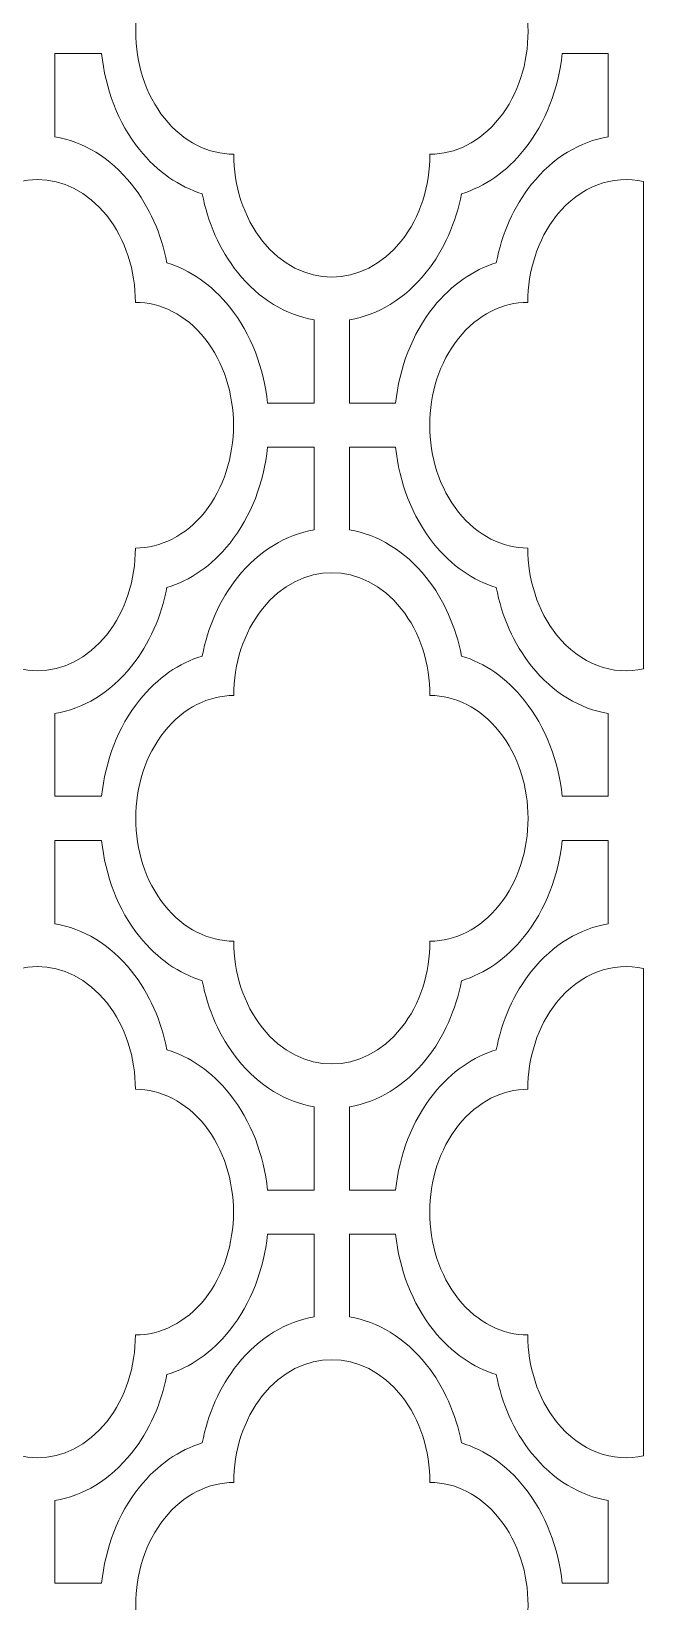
# Model space of a CAD drawing. Header units: centimetres. Extents: x -88 to 88, y -108 to 108.
# Drawn here: x 60.5 to 88.4, y -71.5 to 0 of the extents above; entities that cross this region are included whole.
import ezdxf

# ---------------------------------------------------------------- set-up
doc = ezdxf.new("R2010")
doc.units = ezdxf.units.CM
doc.header["$MEASUREMENT"] = 0
doc.layers.add('layer 1', color=7, linetype='Continuous')

msp = doc.modelspace()

# ---------------------------------------------------------------- linework, layer by layer
at = {"layer": 'layer 1', "color": 242, "lineweight": 9}
for points, knots in [([(69.75725, 5.59285), (69.75774, 7.02351), (70.19371, 8.45397), (71.06515, 9.54527), (71.06515, 9.54527), (72.80904, 11.72912), (75.63748, 11.72911), (77.38136, 9.54527), (77.38136, 9.54527), (78.25279, 8.45397), (78.68878, 7.02353), (78.68927, 5.59285), (78.68927, 5.59285), (79.83171, 5.59224), (80.97399, 5.04627), (81.84542, 3.95499), (81.84542, 3.95499), (83.5893, 1.77114), (83.5893, -1.77089), (81.84542, -3.95473), (81.84542, -3.95473), (80.97404, -5.04595), (79.83186, -5.59191), (78.68949, -5.59259), (78.68949, -5.59259), (78.68901, -7.02333), (78.25301, -8.45387), (77.38152, -9.54523), (77.38152, -9.54523), (75.63756, -11.72918), (72.80897, -11.72915), (71.065, -9.54522), (71.065, -9.54522), (70.19352, -8.45387), (69.75752, -7.02335), (69.75704, -5.59261), (69.75704, -5.59261), (68.61467, -5.59193), (67.47248, -5.04595), (66.6011, -3.95473), (66.6011, -3.95473), (64.85721, -1.77089), (64.85721, 1.77114), (66.6011, 3.95499), (66.6011, 3.95499), (67.47253, 5.04627), (68.61481, 5.59224), (69.75725, 5.59285)], [0, 0, 0, 0, 0.07692308, 0.07692308, 0.07692308, 0.07692308, 0.15384615, 0.15384615, 0.15384615, 0.15384615, 0.23076923, 0.23076923, 0.23076923, 0.23076923, 0.30769231, 0.30769231, 0.30769231, 0.30769231, 0.38461538, 0.38461538, 0.38461538, 0.38461538, 0.46153846, 0.46153846, 0.46153846, 0.46153846, 0.53846154, 0.53846154, 0.53846154, 0.53846154, 0.61538462, 0.61538462, 0.61538462, 0.61538462, 0.69230769, 0.69230769, 0.69230769, 0.69230769, 0.76923077, 0.76923077, 0.76923077, 0.76923077, 0.84615385, 0.84615385, 0.84615385, 0.84615385, 1, 1, 1, 1]), ([(73.41935, -16.92447), (73.41934, -15.65971), (73.41935, -14.39493), (73.41935, -13.13017), (73.41935, -13.13017), (72.14238, -12.91792), (70.90902, -12.19752), (69.92803, -10.96904), (69.92803, -10.96904), (69.11066, -9.94545), (68.57499, -8.70245), (68.32099, -7.39129), (68.32099, -7.39129), (67.27395, -7.0732), (66.28135, -6.40235), (65.46397, -5.37875), (65.46397, -5.37875), (64.48299, -4.15027), (63.90774, -2.60579), (63.73823, -1.0067), (63.73823, -1.0067), (63.73823, -1.0067), (61.61598, -1.00674), (61.61598, -1.00674), (61.61598, -1.00674), (61.61598, -1.00674), (61.61598, -4.80081), (61.61598, -4.80081), (61.61598, -4.80081), (62.89292, -5.01306), (64.1263, -5.73343), (65.10729, -6.96192), (65.10729, -6.96192), (65.92467, -7.98551), (66.46037, -9.22853), (66.71436, -10.53972), (66.71436, -10.53972), (67.76138, -10.85781), (68.75397, -11.52862), (69.57135, -12.55221), (69.57135, -12.55221), (70.55238, -13.78075), (71.12765, -15.32534), (71.29712, -16.92453), (71.29712, -16.92453), (71.29712, -16.92453), (73.41935, -16.92447), (73.41935, -16.92447)], [0, 0, 0, 0, 0.07692308, 0.07692308, 0.07692308, 0.07692308, 0.15384615, 0.15384615, 0.15384615, 0.15384615, 0.23076923, 0.23076923, 0.23076923, 0.23076923, 0.30769231, 0.30769231, 0.30769231, 0.30769231, 0.38461538, 0.38461538, 0.38461538, 0.38461538, 0.46153846, 0.46153846, 0.46153846, 0.46153846, 0.53846154, 0.53846154, 0.53846154, 0.53846154, 0.61538462, 0.61538462, 0.61538462, 0.61538462, 0.69230769, 0.69230769, 0.69230769, 0.69230769, 0.76923077, 0.76923077, 0.76923077, 0.76923077, 0.84615385, 0.84615385, 0.84615385, 0.84615385, 1, 1, 1, 1]), ([(75.02718, -16.92447), (75.02717, -15.65971), (75.02715, -14.39494), (75.02714, -13.13018), (75.02714, -13.13018), (76.30411, -12.91794), (77.53748, -12.19755), (78.51849, -10.96904), (78.51849, -10.96904), (79.33586, -9.94546), (79.87156, -8.70245), (80.12557, -7.39128), (80.12557, -7.39128), (81.17259, -7.0732), (82.16519, -6.40232), (82.98255, -5.37875), (82.98255, -5.37875), (83.96352, -4.1503), (84.53881, -2.60583), (84.70832, -1.00675), (84.70832, -1.00675), (84.70832, -1.00675), (86.80554, -1.00675), (86.80554, -1.00675), (86.80554, -1.00675), (86.80554, -1.00675), (86.80554, -1.00676), (86.80554, -1.00676), (86.80554, -1.00676), (86.80554, -1.00676), (86.80558, -4.80104), (86.80558, -4.80104), (86.80558, -4.80104), (85.5286, -5.01329), (84.29523, -5.73368), (83.31422, -6.96218), (83.31422, -6.96218), (82.49686, -7.98576), (81.96115, -9.22877), (81.70715, -10.53994), (81.70715, -10.53994), (80.66012, -10.85802), (79.66753, -11.5289), (78.85016, -12.55248), (78.85016, -12.55248), (77.8692, -13.78093), (77.2939, -15.32539), (77.12439, -16.92447), (77.12439, -16.92447), (77.12439, -16.92447), (75.02718, -16.92447), (75.02718, -16.92447)], [0, 0, 0, 0, 0.07142857, 0.07142857, 0.07142857, 0.07142857, 0.14285714, 0.14285714, 0.14285714, 0.14285714, 0.21428571, 0.21428571, 0.21428571, 0.21428571, 0.28571429, 0.28571429, 0.28571429, 0.28571429, 0.35714286, 0.35714286, 0.35714286, 0.35714286, 0.42857143, 0.42857143, 0.42857143, 0.42857143, 0.5, 0.5, 0.5, 0.5, 0.57142857, 0.57142857, 0.57142857, 0.57142857, 0.64285714, 0.64285714, 0.64285714, 0.64285714, 0.71428571, 0.71428571, 0.71428571, 0.71428571, 0.78571429, 0.78571429, 0.78571429, 0.78571429, 0.85714286, 0.85714286, 0.85714286, 0.85714286, 1, 1, 1, 1]), ([(56.34605, -12.33836), (56.34654, -10.9077), (56.78251, -9.47723), (57.65395, -8.38593), (57.65395, -8.38593), (59.39783, -6.20208), (62.22628, -6.20209), (63.97016, -8.38593), (63.97016, -8.38593), (64.84159, -9.47723), (65.27758, -10.90767), (65.27807, -12.33836), (65.27807, -12.33836), (66.4205, -12.33896), (67.56279, -12.88493), (68.43422, -13.97621), (68.43422, -13.97621), (70.1781, -16.16006), (70.1781, -19.7021), (68.43422, -21.88593), (68.43422, -21.88593), (67.56284, -22.97715), (66.42065, -23.52311), (65.27829, -23.52379), (65.27829, -23.52379), (65.27781, -24.95453), (64.8418, -26.38508), (63.97032, -27.47643), (63.97032, -27.47643), (62.22635, -29.66038), (59.39776, -29.66036), (57.6538, -27.47642), (57.6538, -27.47642), (56.78232, -26.38508), (56.34632, -24.95455), (56.34583, -23.52381), (56.34583, -23.52381), (55.20347, -23.52313), (54.06127, -22.97715), (53.18989, -21.88593), (53.18989, -21.88593), (51.44601, -19.7021), (51.44601, -16.16006), (53.18989, -13.97621), (53.18989, -13.97621), (54.06133, -12.88493), (55.2036, -12.33896), (56.34605, -12.33836)], [0, 0, 0, 0, 0.07692308, 0.07692308, 0.07692308, 0.07692308, 0.15384615, 0.15384615, 0.15384615, 0.15384615, 0.23076923, 0.23076923, 0.23076923, 0.23076923, 0.30769231, 0.30769231, 0.30769231, 0.30769231, 0.38461538, 0.38461538, 0.38461538, 0.38461538, 0.46153846, 0.46153846, 0.46153846, 0.46153846, 0.53846154, 0.53846154, 0.53846154, 0.53846154, 0.61538462, 0.61538462, 0.61538462, 0.61538462, 0.69230769, 0.69230769, 0.69230769, 0.69230769, 0.76923077, 0.76923077, 0.76923077, 0.76923077, 0.84615385, 0.84615385, 0.84615385, 0.84615385, 1, 1, 1, 1]), ([(88.41334, -6.83884), (88.41334, -6.83884), (88.41334, -29.02358), (88.41334, -29.02358), (88.41334, -29.02358), (87.01969, -29.3412), (85.52857, -28.8255), (84.45135, -27.4765), (84.45135, -27.4765), (83.57992, -26.38521), (83.14394, -24.95475), (83.14344, -23.52407), (83.14344, -23.52407), (82.00101, -23.52347), (80.85873, -22.9775), (79.98729, -21.88621), (79.98729, -21.88621), (78.24342, -19.70236), (78.24342, -16.16033), (79.98729, -13.97649), (79.98729, -13.97649), (80.85867, -12.88527), (82.00086, -12.33932), (83.14322, -12.33864), (83.14322, -12.33864), (83.1437, -10.9079), (83.57971, -9.47735), (84.45119, -8.386), (84.45119, -8.386), (85.52847, -7.03694), (87.01963, -6.52121), (88.41334, -6.83884)], [0, 0, 0, 0, 0.11111111, 0.11111111, 0.11111111, 0.11111111, 0.22222222, 0.22222222, 0.22222222, 0.22222222, 0.33333333, 0.33333333, 0.33333333, 0.33333333, 0.44444444, 0.44444444, 0.44444444, 0.44444444, 0.55555556, 0.55555556, 0.55555556, 0.55555556, 0.66666667, 0.66666667, 0.66666667, 0.66666667, 0.77777778, 0.77777778, 0.77777778, 0.77777778, 1, 1, 1, 1]), ([(73.41935, -18.93796), (73.41935, -18.93796), (73.41935, -19.92973), (73.41935, -19.92973), (73.41935, -19.92973), (73.41935, -19.92973), (73.41935, -19.9369), (73.41935, -19.9369), (73.41935, -19.9369), (73.41935, -19.9369), (73.41938, -22.70092), (73.41938, -22.70092), (73.41938, -22.70092), (72.14241, -22.91317), (70.90904, -23.63356), (69.92803, -24.86206), (69.92803, -24.86206), (69.11067, -25.88564), (68.57496, -27.12866), (68.32096, -28.43983), (68.32096, -28.43983), (67.27393, -28.7579), (66.28133, -29.42878), (65.46397, -30.45236), (65.46397, -30.45236), (64.48301, -31.68081), (63.90771, -33.22528), (63.7382, -34.82435), (63.7382, -34.82435), (63.7382, -34.82435), (61.61598, -34.82436), (61.61598, -34.82436), (61.61598, -34.82436), (61.61598, -34.82436), (61.61593, -31.06138), (61.61593, -31.06138), (61.61593, -31.06138), (62.89291, -30.84914), (64.12628, -30.12875), (65.10729, -28.90024), (65.10729, -28.90024), (65.92465, -27.87667), (66.46036, -26.63365), (66.71436, -25.32248), (66.71436, -25.32248), (67.76139, -25.00441), (68.75398, -24.33352), (69.57135, -23.30995), (69.57135, -23.30995), (70.55231, -22.0815), (71.12761, -20.53703), (71.29712, -18.93796), (71.29712, -18.93796), (71.29712, -18.93796), (73.41935, -18.93796), (73.41935, -18.93796)], [0, 0, 0, 0, 0.06666667, 0.06666667, 0.06666667, 0.06666667, 0.13333333, 0.13333333, 0.13333333, 0.13333333, 0.2, 0.2, 0.2, 0.2, 0.26666667, 0.26666667, 0.26666667, 0.26666667, 0.33333333, 0.33333333, 0.33333333, 0.33333333, 0.4, 0.4, 0.4, 0.4, 0.46666667, 0.46666667, 0.46666667, 0.46666667, 0.53333333, 0.53333333, 0.53333333, 0.53333333, 0.6, 0.6, 0.6, 0.6, 0.66666667, 0.66666667, 0.66666667, 0.66666667, 0.73333333, 0.73333333, 0.73333333, 0.73333333, 0.8, 0.8, 0.8, 0.8, 0.86666667, 0.86666667, 0.86666667, 0.86666667, 1, 1, 1, 1]), ([(75.02718, -18.93792), (75.02718, -18.93792), (75.02717, -22.70094), (75.02717, -22.70094), (75.02717, -22.70094), (76.30414, -22.91319), (77.5375, -23.63358), (78.51849, -24.86206), (78.51849, -24.86206), (79.33587, -25.88565), (79.87154, -27.12866), (80.12553, -28.43982), (80.12553, -28.43982), (81.17258, -28.7579), (82.16517, -29.42876), (82.98255, -30.45236), (82.98255, -30.45236), (83.96353, -31.68083), (84.53879, -33.22532), (84.70829, -34.82441), (84.70829, -34.82441), (84.70829, -34.82441), (86.80553, -34.82436), (86.80553, -34.82436), (86.80553, -34.82436), (86.80553, -34.82436), (86.80553, -31.06162), (86.80553, -31.06162), (86.80553, -31.06162), (85.52859, -30.84936), (84.29521, -30.12899), (83.31422, -28.90051), (83.31422, -28.90051), (82.49684, -27.87691), (81.96114, -26.6339), (81.70715, -25.32271), (81.70715, -25.32271), (80.66013, -25.00462), (79.66754, -24.3338), (78.85016, -23.31022), (78.85016, -23.31022), (77.86913, -22.08168), (77.29386, -20.53709), (77.12439, -18.9379), (77.12439, -18.9379), (77.12439, -18.9379), (75.02718, -18.93792), (75.02718, -18.93792)], [0, 0, 0, 0, 0.07692308, 0.07692308, 0.07692308, 0.07692308, 0.15384615, 0.15384615, 0.15384615, 0.15384615, 0.23076923, 0.23076923, 0.23076923, 0.23076923, 0.30769231, 0.30769231, 0.30769231, 0.30769231, 0.38461538, 0.38461538, 0.38461538, 0.38461538, 0.46153846, 0.46153846, 0.46153846, 0.46153846, 0.53846154, 0.53846154, 0.53846154, 0.53846154, 0.61538462, 0.61538462, 0.61538462, 0.61538462, 0.69230769, 0.69230769, 0.69230769, 0.69230769, 0.76923077, 0.76923077, 0.76923077, 0.76923077, 0.84615385, 0.84615385, 0.84615385, 0.84615385, 1, 1, 1, 1]), ([(78.68927, -41.42395), (78.68878, -42.85461), (78.25281, -44.28508), (77.38137, -45.37638), (77.38137, -45.37638), (75.63748, -47.56023), (72.80904, -47.56021), (71.06516, -45.37638), (71.06516, -45.37638), (70.19373, -44.28508), (69.75774, -42.85463), (69.75725, -41.42395), (69.75725, -41.42395), (68.61482, -41.42335), (67.47253, -40.87738), (66.6011, -39.78609), (66.6011, -39.78609), (64.85722, -37.60225), (64.85722, -34.06021), (66.6011, -31.87638), (66.6011, -31.87638), (67.47248, -30.78516), (68.61466, -30.2392), (69.75703, -30.23852), (69.75703, -30.23852), (69.75751, -28.80778), (70.19351, -27.37723), (71.065, -26.28588), (71.065, -26.28588), (72.80897, -24.10193), (75.63756, -24.10195), (77.38152, -26.28589), (77.38152, -26.28589), (78.253, -27.37723), (78.689, -28.80776), (78.68949, -30.23849), (78.68949, -30.23849), (79.83185, -30.23918), (80.97404, -30.78516), (81.84542, -31.87638), (81.84542, -31.87638), (83.58931, -34.06021), (83.58931, -37.60225), (81.84542, -39.78609), (81.84542, -39.78609), (80.97399, -40.87738), (79.83172, -41.42335), (78.68927, -41.42395)], [0, 0, 0, 0, 0.07692308, 0.07692308, 0.07692308, 0.07692308, 0.15384615, 0.15384615, 0.15384615, 0.15384615, 0.23076923, 0.23076923, 0.23076923, 0.23076923, 0.30769231, 0.30769231, 0.30769231, 0.30769231, 0.38461538, 0.38461538, 0.38461538, 0.38461538, 0.46153846, 0.46153846, 0.46153846, 0.46153846, 0.53846154, 0.53846154, 0.53846154, 0.53846154, 0.61538462, 0.61538462, 0.61538462, 0.61538462, 0.69230769, 0.69230769, 0.69230769, 0.69230769, 0.76923077, 0.76923077, 0.76923077, 0.76923077, 0.84615385, 0.84615385, 0.84615385, 0.84615385, 1, 1, 1, 1]), ([(73.41934, -52.75555), (73.41934, -52.75555), (73.41934, -51.754), (73.41934, -51.754), (73.41934, -51.754), (73.41934, -51.754), (73.41934, -51.74476), (73.41934, -51.74476), (73.41934, -51.74476), (73.41934, -51.74476), (73.41934, -48.9615), (73.41934, -48.9615), (73.41934, -48.9615), (72.1424, -48.74924), (70.90902, -48.02888), (69.92803, -46.80039), (69.92803, -46.80039), (69.11065, -45.77679), (68.57495, -44.53378), (68.32096, -43.22259), (68.32096, -43.22259), (67.27394, -42.9045), (66.28134, -42.23369), (65.46397, -41.2101), (65.46397, -41.2101), (64.48293, -39.98156), (63.90767, -38.43697), (63.7382, -36.83778), (63.7382, -36.83778), (63.7382, -36.83778), (61.61598, -36.83781), (61.61598, -36.83781), (61.61598, -36.83781), (61.61598, -36.83781), (61.61597, -40.63214), (61.61597, -40.63214), (61.61597, -40.63214), (62.89294, -40.84439), (64.1263, -41.56478), (65.10729, -42.79327), (65.10729, -42.79327), (65.92466, -43.81686), (66.46033, -45.05986), (66.71433, -46.37102), (66.71433, -46.37102), (67.76137, -46.6891), (68.75397, -47.35996), (69.57135, -48.38356), (69.57135, -48.38356), (70.55233, -49.61203), (71.12758, -51.15652), (71.29708, -52.75561), (71.29708, -52.75561), (71.29708, -52.75561), (73.41934, -52.75555), (73.41934, -52.75555)], [0, 0, 0, 0, 0.06666667, 0.06666667, 0.06666667, 0.06666667, 0.13333333, 0.13333333, 0.13333333, 0.13333333, 0.2, 0.2, 0.2, 0.2, 0.26666667, 0.26666667, 0.26666667, 0.26666667, 0.33333333, 0.33333333, 0.33333333, 0.33333333, 0.4, 0.4, 0.4, 0.4, 0.46666667, 0.46666667, 0.46666667, 0.46666667, 0.53333333, 0.53333333, 0.53333333, 0.53333333, 0.6, 0.6, 0.6, 0.6, 0.66666667, 0.66666667, 0.66666667, 0.66666667, 0.73333333, 0.73333333, 0.73333333, 0.73333333, 0.8, 0.8, 0.8, 0.8, 0.86666667, 0.86666667, 0.86666667, 0.86666667, 1, 1, 1, 1]), ([(75.02718, -52.75555), (75.02718, -52.75555), (75.02718, -48.96153), (75.02718, -48.96153), (75.02718, -48.96153), (76.30415, -48.74929), (77.5375, -48.02889), (78.51849, -46.80039), (78.51849, -46.80039), (79.33586, -45.77682), (79.87155, -44.53378), (80.12555, -43.2226), (80.12555, -43.2226), (81.17258, -42.90452), (82.16517, -42.2337), (82.98255, -41.21011), (82.98255, -41.21011), (83.96357, -39.98159), (84.53883, -38.437), (84.70831, -36.83783), (84.70831, -36.83783), (84.70831, -36.83783), (86.80553, -36.83783), (86.80553, -36.83783), (86.80553, -36.83783), (86.80553, -36.83783), (86.80553, -40.63186), (86.80553, -40.63186), (86.80553, -40.63186), (85.52857, -40.8441), (84.29521, -41.5645), (83.31422, -42.793), (83.31422, -42.793), (82.49686, -43.81658), (81.96116, -45.05961), (81.70717, -46.37079), (81.70717, -46.37079), (80.66014, -46.68887), (79.66755, -47.35969), (78.85016, -48.38328), (78.85016, -48.38328), (77.86915, -49.6118), (77.29389, -51.15639), (77.12441, -52.75557), (77.12441, -52.75557), (77.12441, -52.75557), (75.02718, -52.75555), (75.02718, -52.75555)], [0, 0, 0, 0, 0.07692308, 0.07692308, 0.07692308, 0.07692308, 0.15384615, 0.15384615, 0.15384615, 0.15384615, 0.23076923, 0.23076923, 0.23076923, 0.23076923, 0.30769231, 0.30769231, 0.30769231, 0.30769231, 0.38461538, 0.38461538, 0.38461538, 0.38461538, 0.46153846, 0.46153846, 0.46153846, 0.46153846, 0.53846154, 0.53846154, 0.53846154, 0.53846154, 0.61538462, 0.61538462, 0.61538462, 0.61538462, 0.69230769, 0.69230769, 0.69230769, 0.69230769, 0.76923077, 0.76923077, 0.76923077, 0.76923077, 0.84615385, 0.84615385, 0.84615385, 0.84615385, 1, 1, 1, 1]), ([(65.27807, -59.35515), (65.27758, -60.78581), (64.84161, -62.21628), (63.97017, -63.30758), (63.97017, -63.30758), (62.22628, -65.49143), (59.39783, -65.49142), (57.65396, -63.30758), (57.65396, -63.30758), (56.78252, -62.21628), (56.34654, -60.78584), (56.34605, -59.35515), (56.34605, -59.35515), (55.20361, -59.35455), (54.06133, -58.80858), (53.18989, -57.7173), (53.18989, -57.7173), (51.44602, -55.53345), (51.44602, -51.99141), (53.18989, -49.80758), (53.18989, -49.80758), (54.06127, -48.71636), (55.20346, -48.1704), (56.34582, -48.16972), (56.34582, -48.16972), (56.34631, -46.73898), (56.78231, -45.30843), (57.6538, -44.21708), (57.6538, -44.21708), (59.39776, -42.03313), (62.22635, -42.03315), (63.97032, -44.21709), (63.97032, -44.21709), (64.8418, -45.30843), (65.2778, -46.73896), (65.27828, -48.1697), (65.27828, -48.1697), (66.42064, -48.17038), (67.56284, -48.71636), (68.43422, -49.80758), (68.43422, -49.80758), (70.1781, -51.99141), (70.1781, -55.53345), (68.43422, -57.7173), (68.43422, -57.7173), (67.56279, -58.80858), (66.42051, -59.35455), (65.27807, -59.35515)], [0, 0, 0, 0, 0.07692308, 0.07692308, 0.07692308, 0.07692308, 0.15384615, 0.15384615, 0.15384615, 0.15384615, 0.23076923, 0.23076923, 0.23076923, 0.23076923, 0.30769231, 0.30769231, 0.30769231, 0.30769231, 0.38461538, 0.38461538, 0.38461538, 0.38461538, 0.46153846, 0.46153846, 0.46153846, 0.46153846, 0.53846154, 0.53846154, 0.53846154, 0.53846154, 0.61538462, 0.61538462, 0.61538462, 0.61538462, 0.69230769, 0.69230769, 0.69230769, 0.69230769, 0.76923077, 0.76923077, 0.76923077, 0.76923077, 0.84615385, 0.84615385, 0.84615385, 0.84615385, 1, 1, 1, 1]), ([(88.41334, -42.66993), (88.41334, -42.66993), (88.41334, -64.85466), (88.41334, -64.85466), (88.41334, -64.85466), (87.01962, -65.17228), (85.52847, -64.65656), (84.45119, -63.3075), (84.45119, -63.3075), (83.57972, -62.21616), (83.14371, -60.78563), (83.14323, -59.3549), (83.14323, -59.3549), (82.00087, -59.35421), (80.85867, -58.80824), (79.98729, -57.71702), (79.98729, -57.71702), (78.24341, -55.53318), (78.24341, -51.99115), (79.98729, -49.8073), (79.98729, -49.8073), (80.85873, -48.71601), (82.001, -48.17004), (83.14344, -48.16944), (83.14344, -48.16944), (83.14394, -46.73878), (83.5799, -45.30831), (84.45135, -44.21701), (84.45135, -44.21701), (85.52858, -42.868), (87.01969, -42.3523), (88.41334, -42.66993)], [0, 0, 0, 0, 0.11111111, 0.11111111, 0.11111111, 0.11111111, 0.22222222, 0.22222222, 0.22222222, 0.22222222, 0.33333333, 0.33333333, 0.33333333, 0.33333333, 0.44444444, 0.44444444, 0.44444444, 0.44444444, 0.55555556, 0.55555556, 0.55555556, 0.55555556, 0.66666667, 0.66666667, 0.66666667, 0.66666667, 0.77777778, 0.77777778, 0.77777778, 0.77777778, 1, 1, 1, 1]), ([(61.61598, -70.65545), (61.61598, -70.65545), (63.73822, -70.65545), (63.73822, -70.65545), (63.73822, -70.65545), (63.90769, -69.05627), (64.48295, -67.51168), (65.46397, -66.28316), (65.46397, -66.28316), (66.28135, -65.25958), (67.27395, -64.58875), (68.32097, -64.27067), (68.32097, -64.27067), (68.57497, -62.95949), (69.11067, -61.71646), (69.92803, -60.69288), (69.92803, -60.69288), (70.90902, -59.46439), (72.14237, -58.74398), (73.41934, -58.53174), (73.41934, -58.53174), (73.41934, -58.53174), (73.41934, -54.76903), (73.41934, -54.76903), (73.41934, -54.76903), (73.41934, -54.76903), (71.2971, -54.76903), (71.2971, -54.76903), (71.2971, -54.76903), (71.12763, -56.3682), (70.55237, -57.91279), (69.57135, -59.14131), (69.57135, -59.14131), (68.75397, -60.1649), (67.76137, -60.83573), (66.71434, -61.1538), (66.71434, -61.1538), (66.46035, -62.46498), (65.92465, -63.70802), (65.10729, -64.73159), (65.10729, -64.73159), (64.1263, -65.96009), (62.89295, -66.68049), (61.61598, -66.89274), (61.61598, -66.89274), (61.61598, -66.89274), (61.61598, -69.67485), (61.61598, -69.67485), (61.61598, -69.67485), (61.61598, -69.67485), (61.61598, -70.65545), (61.61598, -70.65545)], [0, 0, 0, 0, 0.07142857, 0.07142857, 0.07142857, 0.07142857, 0.14285714, 0.14285714, 0.14285714, 0.14285714, 0.21428571, 0.21428571, 0.21428571, 0.21428571, 0.28571429, 0.28571429, 0.28571429, 0.28571429, 0.35714286, 0.35714286, 0.35714286, 0.35714286, 0.42857143, 0.42857143, 0.42857143, 0.42857143, 0.5, 0.5, 0.5, 0.5, 0.57142857, 0.57142857, 0.57142857, 0.57142857, 0.64285714, 0.64285714, 0.64285714, 0.64285714, 0.71428571, 0.71428571, 0.71428571, 0.71428571, 0.78571429, 0.78571429, 0.78571429, 0.78571429, 0.85714286, 0.85714286, 0.85714286, 0.85714286, 1, 1, 1, 1]), ([(86.80553, -70.65545), (86.80553, -70.65545), (84.70832, -70.65549), (84.70832, -70.65549), (84.70832, -70.65549), (84.53886, -69.0563), (83.96359, -67.51171), (82.98255, -66.28318), (82.98255, -66.28318), (82.16518, -65.25959), (81.17259, -64.58877), (80.12557, -64.27069), (80.12557, -64.27069), (79.87157, -62.95949), (79.33587, -61.71648), (78.51849, -60.69288), (78.51849, -60.69288), (77.5375, -59.4644), (76.30412, -58.74403), (75.02718, -58.53177), (75.02718, -58.53177), (75.02718, -58.53177), (75.02718, -54.76902), (75.02718, -54.76902), (75.02718, -54.76902), (75.02718, -54.76902), (77.12443, -54.76898), (77.12443, -54.76898), (77.12443, -54.76898), (77.29393, -56.36807), (77.86918, -57.91256), (78.85016, -59.14103), (78.85016, -59.14103), (79.66755, -60.16463), (80.66014, -60.83549), (81.70718, -61.15358), (81.70718, -61.15358), (81.96118, -62.46474), (82.49685, -63.70774), (83.31422, -64.73133), (83.31422, -64.73133), (84.29521, -65.95981), (85.52857, -66.6802), (86.80554, -66.89246), (86.80554, -66.89246), (86.80554, -66.89246), (86.80553, -69.62257), (86.80553, -69.62257), (86.80553, -69.62257), (86.80553, -69.62257), (86.80553, -69.62258), (86.80553, -69.62258), (86.80553, -69.62258), (86.80553, -69.62258), (86.80553, -70.65544), (86.80553, -70.65544), (86.80553, -70.65544), (86.80553, -70.65544), (86.80553, -70.65545), (86.80553, -70.65545)], [0, 0, 0, 0, 0.0625, 0.0625, 0.0625, 0.0625, 0.125, 0.125, 0.125, 0.125, 0.1875, 0.1875, 0.1875, 0.1875, 0.25, 0.25, 0.25, 0.25, 0.3125, 0.3125, 0.3125, 0.3125, 0.375, 0.375, 0.375, 0.375, 0.4375, 0.4375, 0.4375, 0.4375, 0.5, 0.5, 0.5, 0.5, 0.5625, 0.5625, 0.5625, 0.5625, 0.625, 0.625, 0.625, 0.625, 0.6875, 0.6875, 0.6875, 0.6875, 0.75, 0.75, 0.75, 0.75, 0.8125, 0.8125, 0.8125, 0.8125, 0.875, 0.875, 0.875, 0.875, 1, 1, 1, 1]), ([(69.75725, -66.06932), (69.75774, -64.63866), (70.19371, -63.20819), (71.06515, -62.11689), (71.06515, -62.11689), (72.80904, -59.93305), (75.63748, -59.93306), (77.38136, -62.11689), (77.38136, -62.11689), (78.25279, -63.20819), (78.68878, -64.63864), (78.68927, -66.06932), (78.68927, -66.06932), (79.83171, -66.06992), (80.97399, -66.61589), (81.84542, -67.70718), (81.84542, -67.70718), (83.5893, -69.89103), (83.5893, -73.43306), (81.84542, -75.6169), (81.84542, -75.6169), (80.97404, -76.70812), (79.83186, -77.25407), (78.68949, -77.25476), (78.68949, -77.25476), (78.68901, -78.68549), (78.25301, -80.11604), (77.38152, -81.20739), (77.38152, -81.20739), (75.63756, -83.39134), (72.80897, -83.39132), (71.065, -81.20738), (71.065, -81.20738), (70.19352, -80.11604), (69.75752, -78.68552), (69.75704, -77.25478), (69.75704, -77.25478), (68.61467, -77.2541), (67.47248, -76.70812), (66.6011, -75.6169), (66.6011, -75.6169), (64.85721, -73.43306), (64.85721, -69.89103), (66.6011, -67.70718), (66.6011, -67.70718), (67.47253, -66.61589), (68.61481, -66.06992), (69.75725, -66.06932)], [0, 0, 0, 0, 0.07692308, 0.07692308, 0.07692308, 0.07692308, 0.15384615, 0.15384615, 0.15384615, 0.15384615, 0.23076923, 0.23076923, 0.23076923, 0.23076923, 0.30769231, 0.30769231, 0.30769231, 0.30769231, 0.38461538, 0.38461538, 0.38461538, 0.38461538, 0.46153846, 0.46153846, 0.46153846, 0.46153846, 0.53846154, 0.53846154, 0.53846154, 0.53846154, 0.61538462, 0.61538462, 0.61538462, 0.61538462, 0.69230769, 0.69230769, 0.69230769, 0.69230769, 0.76923077, 0.76923077, 0.76923077, 0.76923077, 0.84615385, 0.84615385, 0.84615385, 0.84615385, 1, 1, 1, 1])]:
    msp.add_open_spline(points, degree=3, knots=knots, dxfattribs=at)

doc.saveas('drawing.dxf')
